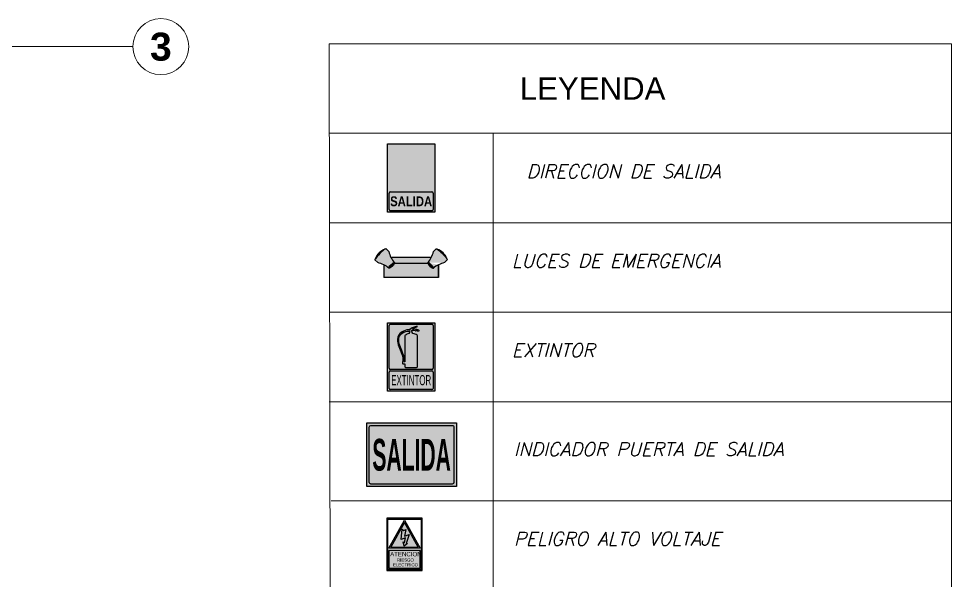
# Model space of a CAD drawing. Header units: millimetres. Extents: x 2107.8 to 2195.9, y 1780.6 to 1794.5.
# Drawn here: x 2188.91 to 2195.92, y 1789.01 to 1793.23 of the extents above; entities that cross this region are included whole.
import ezdxf
from ezdxf.enums import TextEntityAlignment as Align

# ---------------------------------------------------------------- set-up
doc = ezdxf.new("R2010")
doc.units = ezdxf.units.MM
doc.linetypes.add('CENTRO', pattern=[2, 1.25, -0.25, 0.25, -0.25])
doc.layers.get('0').update_dxf_attribs({"true_color": 0xf7f7f7})
doc.layers.add('0-Simb Color 0-122-0', color=7, linetype='Continuous', true_color=0x007a00)
doc.layers.add('0-Simb Color 255-255-214', color=7, linetype='Continuous', true_color=0xffffd6)
for name, color, linetype in [('0-Simb Color 10', 10, 'Continuous'), ('0-Simb Señalización EV14', 7, 'Continuous'), ('0-Simb Señalización EV17', 7, 'Continuous'), ('0-Simb Señalización EX01', 7, 'Continuous'), ('0-SIMBOLOS', 7, 'Continuous'), ('AUTO', 8, 'Continuous'), ('bomb-HP', 2, 'Continuous'), ('EVACUACION', 7, 'Continuous'), ('MARCO_FONDO_NEGRO', 7, 'Continuous'), ('NOTAS', 7, 'Continuous'), ('SENÑAL_FONDO_AMIARILLO', 40, 'Continuous'), ('SEÑAL_FONDO_AUXI_NEGRO', 250, 'Continuous')]:
    doc.layers.add(name, color=color, linetype=linetype)
for name, color, linetype, lineweight in [('AR_EJES', 8, 'CENTRO', 5), ('LAYER 8', 250, 'Continuous', 60), ('LAYER2', 2, 'Continuous', 20)]:
    doc.layers.add(name, color=color, linetype=linetype, lineweight=lineweight)
doc.styles.add('COMIN Simb Señalizacion', font='arial.ttf')
doc.styles.add('COMIN Simb Señalizacion 2', font='ARIALNB.TTF')
doc.styles.add('franklin gothic medium', font='framd.ttf')
doc.styles.add('Nombre Titulos 1-50', font='', dxfattribs={"height": 0.175})
doc.styles.add('ROMANS', font='ROMANS.shx', dxfattribs={"width": 1.35})
doc.styles.get('Nombre Titulos 1-50').set_extended_font_data('Arial', bold=True)

# ---------------------------------------------------------------- blocks, each defined once
blk = doc.blocks.new('COMIN Simb Señalización EX01')
at = {"layer": '0-Simb Color 10'}
h = blk.add_hatch(color=256, dxfattribs=at)
h.paths.add_polyline_path([(9.65030243516776, 13.68562749057321, 0.4142135623730951), (9.088966440936927, 14.24696348480404), (-9.0889664409367, 14.24696348480393, 0.4142135623730951), (-9.650302435167534, 13.6856274905731), (-9.65030243516776, -4.864732852691417, 0.4142135623730951), (-9.088966440936927, -5.426068846922249), (9.088966440936927, -5.426068846922134, 0.4142135623730951), (9.65030243516776, -4.864732852691303)])
h.paths.add_polyline_path([(2.757931107534204, -4.069131529354876, -0.4142135623730951), (2.196595113303374, -4.630467523585707), (-2.22878402234437, -4.630467523585592, -0.4142135623730951), (-2.790120016575201, -4.069131529354763), (-2.790120016575201, -2.980223247929643), (-3.685668698207792, -2.980223247929643), (-3.815071776300555, -2.872763518175588), (-3.815071776300555, -2.161473009312658), (-3.567824389215274, -2.04326676895539), (-3.567824389215275, -1.688648719918091), (-3.675323096995271, -1.591934156697562), (-3.675323096995271, -0.7644911462307397), (-3.600073462762566, -0.7000154427851158), (-3.600073462762565, -0.4743488006388358), (-3.782821804775494, 0.5142838044591858), (-4.04081888304336, 1.223520574568716), (-4.804985343707128, 3.173165149044745), (-5.310230707038004, 4.537908824386663), (-5.590293791606657, 5.274318654951005), (-5.783791824801942, 6.133999853158243), (-5.912790812924866, 6.875474811007958), (-5.923540504107222, 7.692171310871342), (-5.816041796327226, 8.62707472312719), (-5.695851071574907, 9.07229248953558), (-5.373354050256684, 9.663323019287656), (-4.964858601501188, 10.24360771047145), (-4.534862872402977, 10.57673408237179), (-3.943618183656788, 10.94209864201253), (-3.363124084070952, 11.25373266474115), (-2.610631333654483, 11.53312917176459), (-1.804390127325862, 11.76954165247934), (-1.100815610712538, 11.81308077964195), (-0.6278202189068908, 11.81308077964195), (-0.6278202189068907, 12.04949326035693), (0.5224182890826797, 12.75873003046626), (1.737155842144602, 13.19931680415584), (2.618647580683728, 13.42498277426716), (2.704646906099015, 13.19931680415584), (2.371400193598447, 13.11334875153852), (0.8556650015832477, 12.39336547082576), (0.7696656761679609, 12.12471547440555), (1.145912051376176, 12.12471547440555), (1.855405139084942, 12.02800158321997), (2.511148872903496, 11.90979534286271), (3.295890696867444, 11.66263702357946), (3.50013842124508, 11.49070091834506), (3.564638364295433, 11.37249467798756), (2.941144602001941, 11.27578078680198), (2.801395922696672, 11.39398635512428), (2.618647580683727, 11.52293843405027), (2.371400193598443, 11.50144675691331), (2.059652863462816, 11.36174883941908), (1.85540513908495, 11.46920856917313), (1.812405476377308, 11.59816064809911), (1.113662079851116, 11.66263702357946), (0.4235922500386152, 11.65101552349415), (0.2934178090918067, 11.61323640773662), (0.2934178090918067, 11.40335317801168), (0.1800400412355429, 11.3571790018791), (0.1800400412355429, 11.22705153385664), (0.4387384400959036, 11.09975266086439), (0.5240157914311109, 10.64916667941633), (0.8070315439526893, 10.28820710470347, -0.1204073451039725), (2.572645685217708, 9.454492482403161, -0.2262401166321372), (2.757931107534432, 9.065963545779825)], flags=16)
h.paths.add_polyline_path([(-0.6752837288174759, 10.67093053070084), (-0.9942321058408652, 10.25341138480826, 0.1106209112292246), (-2.60483459425838, 9.454492482403051, 0.2262401166321635), (-2.790120016575201, 9.065963545779708), (-2.790120016575201, -2.185018425202997), (-2.965425919316431, -2.185018425202998), (-3.083674318279008, -1.980844132228184), (-3.083674318279008, -1.65846427093129), (-3.008425582024073, -1.593987895450709), (-3.008425582024074, -0.7665448849838867), (-3.083674318279008, -0.702069181538491), (-3.105174598621715, -0.1002921411829897), (-3.244923277927, 0.6519286552349965), (-3.578169990427567, 1.576085556887606), (-4.052332753258022, 2.75377704526157), (-4.697325897916696, 4.322694341543181), (-5.191821570065028, 5.730422043193803), (-5.406911477329687, 6.734386453238585), (-5.439161448854748, 7.744511407508295), (-5.36391181462204, 8.410764151309193), (-5.116664427536535, 9.09850857224682), (-4.686668698438325, 9.81849185295982), (-3.964751191115509, 10.39153469571238), (-3.180008469174039, 10.79988328166155), (-2.287767937430327, 11.15450133069884), (-1.739522911391765, 11.30494575879652), (-0.4602863132572567, 11.30494575879652), (-0.4602863132572567, 11.1974853570075), (-0.5785347122198358, 11.1974853570075), (-0.675283728817476, 11.09002562725345)], flags=0)
h.paths.add_polyline_path([(9.088966440936927, -14.24696348480393, 0.4142135623730951), (9.65030243516776, -13.6856274905731), (9.650302435167987, -6.636261960729938, 0.4142135623730951), (9.088966440937156, -6.074925966499107), (-9.088966440936927, -6.074925966499222, 0.4142135623730951), (-9.65030243516776, -6.636261960730053), (-9.65030243516776, -13.6856274905731, 0.4142135623730951), (-9.088966440936927, -14.24696348480393)])
at = {"layer": '0-Simb Color 255-255-214'}
blk.add_hatch(color=256, dxfattribs=at).paths.add_polyline_path([(-10.31153373395409, 14.90819478359026), (10.31153373395409, 14.90819478359026), (10.31153373395409, -14.90819478359026), (-10.31153373395409, -14.90819478359026)])
for p, q in [((-9.65030243516776, -4.864732852691417), (-9.650302435167534, 13.6856274905731)), ((-9.0889664409367, 14.24696348480393), (9.088966440936927, 14.24696348480404)), ((9.65030243516776, 13.68562749057321), (9.65030243516776, -4.864732852691303)), ((-9.65030243516776, -13.6856274905731), (-9.65030243516776, -6.636261960730053)), ((9.088966440936927, -5.426068846922134), (-9.088966440936927, -5.426068846922249)), ((-9.088966440936927, -6.074925966499222), (9.088966440937156, -6.074925966499107)), ((9.650302435167987, -6.636261960729938), (9.65030243516776, -13.6856274905731)), ((9.088966440936927, -14.24696348480393), (-9.088966440936927, -14.24696348480393))]:
    blk.add_line(p, q, dxfattribs=at)
for points in [[(0.8070315439526893, 10.28820710470347), (0.5240157914311112, 10.64916667941634), (0.4387384400959036, 11.09975266086439), (0.1800400412355429, 11.22705153385664), (0.1800400412355429, 11.3571790018791), (0.2934178090918067, 11.40335317801168), (0.2934178090918067, 11.61323640773662), (0.4235922500386096, 11.65101552349415), (1.11366207985111, 11.66263702357946), (1.812405476377307, 11.59816064809911), (1.85540513908495, 11.46920856917313), (2.059652863462815, 11.36174883941908), (2.371400193598447, 11.50144675691331), (2.618647580683727, 11.52293843405027), (2.801395922696656, 11.3939863551243), (2.941144602001941, 11.27578078680198), (3.564638364295433, 11.37249467798756), (3.500138421245083, 11.49070091834505), (3.295890696867445, 11.66263702357946), (2.511148872903504, 11.90979534286271), (1.85540513908495, 12.02800158321997), (1.145912051376171, 12.12471547440555), (0.7696656761679606, 12.12471547440555), (0.8556650015832474, 12.39336547082575), (2.371400193598447, 13.11334875153852), (2.704646906099014, 13.19931680415584), (2.618647580683727, 13.42498277426716), (1.737155842144602, 13.19931680415584), (0.5224182890826797, 12.75873003046626), (-0.6278202189068907, 12.04949326035694), (-0.6278202189068907, 11.81308077964195), (-1.100815610712515, 11.81308077964195), (-1.804390127325859, 11.76954165247934), (-2.610631333654509, 11.53312917176458), (-3.363124084070932, 11.25373266474116), (-3.943618183656781, 10.94209864201252), (-4.534862872402981, 10.57673408237178), (-4.964858601501192, 10.24360771047145), (-5.373354050256693, 9.663323019287645), (-5.695851071574907, 9.072292489535585), (-5.816041796327226, 8.62707472312718), (-5.923540504107223, 7.692171310871344), (-5.912790812924866, 6.875474811007961), (-5.783791824801938, 6.133999853158229), (-5.590293791606653, 5.274318654951002), (-5.310230707038044, 4.537908824386704), (-4.80498534370713, 3.173165149044733), (-4.040818883043357, 1.223520574568738), (-3.782821804775494, 0.5142838044591826), (-3.600073462762566, -0.4743488006388361), (-3.600073462762566, -0.7000154427851158), (-3.675323096995271, -0.7644911462307391), (-3.675323096995271, -1.591934156697561), (-3.567824389215275, -1.688648719918091), (-3.567824389215275, -2.04326676895539), (-3.815071776300555, -2.161473009312658), (-3.815071776300555, -2.872763518175588), (-3.685668698207791, -2.980223247929643), (-2.790120016575201, -2.980223247929643)], [(-2.790120016575201, -2.185018425202997), (-2.96542591931643, -2.185018425202997), (-3.083674318279008, -1.980844132228185), (-3.083674318279008, -1.65846427093129), (-3.008425582024074, -1.593987895450709), (-3.008425582024074, -0.7665448849838868), (-3.083674318279008, -0.7020691815384908), (-3.105174598621715, -0.1002921411829902), (-3.244923277927, 0.6519286552349968), (-3.578169990427568, 1.576085556887619), (-4.052332753258042, 2.753777045261585), (-4.697325897916699, 4.322694341543183), (-5.191821570065031, 5.730422043193811), (-5.406911477329687, 6.734386453238585), (-5.439161448854747, 7.744511407508298), (-5.363911814622043, 8.410764151309193), (-5.116664427536534, 9.098508572246828), (-4.686668698438325, 9.818491852959825), (-3.96475119111551, 10.39153469571238), (-3.180008469174026, 10.79988328166155), (-2.287767937430317, 11.15450133069885), (-1.739522911391759, 11.30494575879652), (-0.4602863132572566, 11.30494575879652), (-0.4602863132572566, 11.19748535700751), (-0.5785347122198345, 11.19748535700751), (-0.675283728817476, 11.09002562725345), (-0.675283728817476, 10.67093053070084), (-0.9942321058408652, 10.25341138480826)], [(-2.790120016575201, 9.065963545779708), (-2.790120016575201, -2.185018425202997)]]:
    blk.add_lwpolyline(points, dxfattribs=at)
blk.add_lwpolyline([(-2.790120016575201, -2.980223247929643), (-2.790120016575201, -4.069131529354763, 0.4142135623730951), (-2.22878402234437, -4.630467523585592), (2.196595113303374, -4.630467523585707, 0.4142135623730951), (2.757931107534204, -4.069131529354876), (2.757931107534432, 9.065963545779825)], format="xyb", dxfattribs=at)
for centre, radius, start, end in [((-9.0889664409367, 13.6856274905731), 0.5613359942308307, 90, 180), ((9.088966440936927, 13.68562749057321), 0.5613359942308307, 0, 90), ((-2.290120016575201, 9.065963545779708), 0.5, 129.0080192007688, 180), ((-0.016094454520271, 6.258579343931613), 4.112837986080368, 103.758233649407, 129.008019200778), ((-0.016094454520271, 6.258579343931613), 4.112837986080368, 50.99198079922202, 78.45510137958536), ((2.257931107534432, 9.065963545779825), 0.5, 0, 50.99198079921285), ((-9.088966440936927, -4.864732852691417), 0.5613359942308307, 180, 270), ((-9.088966440936927, -6.636261960730053), 0.5613359942308307, 90, 180), ((9.088966440936927, -4.864732852691303), 0.5613359942308307, 270, 0), ((9.088966440937156, -6.636261960729938), 0.5613359942308307, 0, 90), ((-9.088966440936927, -13.6856274905731), 0.5613359942308307, 180, 270), ((9.088966440936927, -13.6856274905731), 0.5613359942308307, 270, 0)]:
    blk.add_arc(centre, radius, start, end, dxfattribs=at)
at = {"layer": '0-Simb Señalización EX01'}
blk.add_lwpolyline([(-10.31153373395409, 14.90819478359026), (10.31153373395409, 14.90819478359026), (10.31153373395409, -14.90819478359026), (-10.31153373395409, -14.90819478359026)], close=True, dxfattribs=at)
at = {"layer": '0-Simb Color 255-255-214', "style": 'COMIN Simb Señalizacion', "width": 0.56}
blk.add_text('EXTINTOR', height=4.410585422119311, dxfattribs=at).set_placement((-8.690378652560637, -12.31811839148463))
blk = doc.blocks.new('salida123')
at = {"layer": '0-Simb Color 0-122-0'}
h = blk.add_hatch(color=256, dxfattribs=at)
h.paths.add_polyline_path([(0.6137010579477646, 0.8790804028185164, 0.4142135623730951), (0.5964435025525745, 0.896337958216435), (0.03758626384660602, 0.896337958216435, 0.4142135623730951), (0.0203287084477779, 0.8790804028185164), (0.0203287084477779, 0.3087733593383462, 0.4142135623730951), (0.03758626384660602, 0.2915158039404275), (0.5964435025525745, 0.2915158039404275, 0.4142135623730951), (0.6137010579477646, 0.3087733593383462)])
h.paths.add_polyline_path([(0.1693130636704154, 0.3867016659923763), (0.3106457900030364, 0.5291057231333696), (0.083763517333864, 0.5291057231333696), (0.083763517333864, 0.5939268810779765), (0.083763517333864, 0.6587480390225835), (0.3106457900030364, 0.6587480390225835), (0.1693130636704154, 0.8011520961644862), (0.3549712877320417, 0.8011520961644862), (0.5429050217680924, 0.6117937861999678, -0.4120034913197282), (0.5429050217680924, 0.5760599759568947), (0.3549712877320417, 0.3867016659923763)], flags=16)
blk.add_hatch(color=256, dxfattribs=at).paths.add_polyline_path([(0.03758626384660602, 0.2715675237637976, 0.4142135623730951), (0.02032870844902335, 0.2543099683662149), (0.02032870844902335, 0.03758626384852418, 0.4142135623747787), (0.03758626384660602, 0.02032870845084231), (0.5964435025525641, 0.02032870845084234, 0.4142135623732713), (0.6137010579501572, 0.03758626384842501), (0.6137010579501572, 0.2543099683664054, 0.4142135623698618), (0.5964435025525745, 0.2715675237637976)])
at = {"layer": '0-Simb Color 255-255-214'}
blk.add_hatch(color=256, dxfattribs=at).paths.add_polyline_path([(0, 0.9166666666669698), (0.6340297663991805, 0.9166666666669698), (0.6340297663991805, 0), (0, 0)])
at = {"layer": '0-Simb Color 0-122-0'}
for p, q in [((0.0203287084477779, 0.03758626384842501), (0.0203287084477779, 0.2543099683662149)), ((0.03758626384660602, 0.2715675237641335), (0.5964435025525745, 0.2715675237641335)), ((0.6137010579477646, 0.2543099683662149), (0.6137010579477646, 0.03758626384842501)), ((0.5964435025525745, 0.02032870845050638), (0.03758626384660602, 0.02032870845050638))]:
    blk.add_line(p, q, dxfattribs=at)
for centre, start, end in [((0.03758626384660602, 0.2543099683662149), 90, 180), ((0.5964435025525745, 0.2543099683662149), 0, 90), ((0.03758626384660602, 0.03758626384842501), 180, 270), ((0.5964435025525745, 0.03758626384842501), 270, 0)]:
    blk.add_arc(centre, 0.01725755539758267, start, end, dxfattribs=at)
at = {"layer": '0-Simb Señalización EV14'}
blk.add_lwpolyline([(0, 0.9166666666669698), (0.6340297663991805, 0.9166666666669698), (0.6340297663991805, 0), (0, 0)], close=True, dxfattribs=at)
at = {"layer": '0-Simb Color 255-255-214', "style": 'COMIN Simb Señalizacion 2'}
blk.add_text('SALIDA', height=0.1321979865397517, dxfattribs=at).set_placement((0.3170148831995903, 0.1459481161073199), align=Align.MIDDLE_CENTER)
blk = doc.blocks.new('LAMP DE EMER')
h = blk.add_hatch(color=10)
h.dxf.hatch_style = 1
edge = h.paths.add_edge_path()
edge.add_ellipse((-0.1873766706322613, 0.02040043230795163), major_axis=(0.02993479823833351, 0.02993479823832987), ratio=0.2487269270178087, start_angle=0.0480442689401046, end_angle=359.9999999999999)
edge.add_arc((-0.389310139666236, -0.203857626543936), 0.2595087217530707, 408.5400683994637, 438.3822592597268)
edge.add_line((-0.3370499562562372, 0.05033452497900726), (-0.3669854600617555, 0.0802700287844118))
edge.add_ellipse((-0.3071158635849542, 0.1401396252609857), major_axis=(0.0598695964765466, 0.05986959647654292), ratio=0.1243634635091606, start_angle=151.5475702838904, end_angle=180, ccw=False)
edge.add_ellipse((-0.3071158635849542, 0.1401396252609857), major_axis=(0.0598695964765466, 0.05986959647654292), ratio=0.1243634635091606, start_angle=28.45242971602198, end_angle=151.5475702838904, ccw=False)
edge.add_ellipse((-0.3071158635849542, 0.1401396252609857), major_axis=(0.0598695964765466, 0.05986959647654292), ratio=0.1243634635091606, start_angle=0, end_angle=28.45242971602198, ccw=False)
edge.add_line((-0.2472462671086078, 0.2000092217375595), (-0.2173119693790113, 0.1700749240080768))
edge.add_arc((0.03688059348803563, 0.2223331066101082), 0.2595087217530722, 551.6172897517598, 581.5106020056586)
h = blk.add_hatch(color=10)
h.dxf.hatch_style = 1
edge = h.paths.add_edge_path()
edge.add_ellipse((0.2305264256345936, 0.02040043230795163), major_axis=(-0.02993479823833351, 0.02993479823832987), ratio=0.2487269270178087, start_angle=1.1368683772161603e-13, end_angle=359.9519557310599, ccw=False)
edge.add_arc((0.4324598946685683, -0.203857626543936), 0.2595087217530707, 461.61774074027323, 491.45993160053627, ccw=False)
edge.add_line((0.3801997112590243, 0.05033452497900726), (0.4101352150645425, 0.0802700287844118))
edge.add_ellipse((0.350265618588196, 0.1401396252609857), major_axis=(-0.0598695964765466, 0.05986959647654292), ratio=0.1243634635091606, start_angle=180, end_angle=208.4524297161096)
edge.add_ellipse((0.350265618588196, 0.1401396252609857), major_axis=(-0.0598695964765466, 0.05986959647654292), ratio=0.1243634635091606, start_angle=208.4524297161096, end_angle=331.547570283978)
edge.add_ellipse((0.350265618588196, 0.1401396252609857), major_axis=(-0.0598695964765466, 0.05986959647654292), ratio=0.1243634635091606, start_angle=331.547570283978, end_angle=360)
edge.add_line((0.2903960221113948, 0.2000092217375595), (0.2604617243822531, 0.1700749240080768))
edge.add_arc((0.006269161514751431, 0.2223331066101082), 0.2595087217530722, 318.48939799434135, 348.3827102482402, ccw=False)
h = blk.add_hatch(color=10)
h.dxf.hatch_style = 1
edge = h.paths.add_edge_path()
edge.add_ellipse((-0.3071158635849542, 0.1401396252609857), major_axis=(0.0598695964765466, 0.05986959647654292), ratio=0.1243634635091606, start_angle=28.452429716022, end_angle=151.5475702838904)
edge.add_arc((-0.1942110988849208, 0.0272348605606112), 0.1807310403573553, 470.67629822527977, 519.3237017747058, ccw=False)
h = blk.add_hatch(color=10)
h.dxf.hatch_style = 1
edge = h.paths.add_edge_path(flags=17)
edge.add_ellipse((-0.1873766706322613, 0.02040043230795163), major_axis=(0.02993479823833351, 0.02993479823832987), ratio=0.2487269270178087, start_angle=0.04804426894008884, end_angle=325.50273168961155, ccw=False)
edge.add_ellipse((-0.1873766706322613, 0.02040043230795163), major_axis=(0.02993479823833351, 0.02993479823832987), ratio=0.2487269270178087, start_angle=325.50273168961155, end_angle=360.04804426894015, ccw=False)
edge = h.paths.add_edge_path()
edge.add_ellipse((0.2305264256345936, 0.02040043230795163), major_axis=(-0.02993479823833351, 0.02993479823832987), ratio=0.2487269270178087, start_angle=-0.04804426894286739, end_angle=34.49726831038848)
edge.add_line((0.2016386298372481, 0.04085435556339689), (-0.1584888748340063, 0.04085435556339689))
edge.add_ellipse((-0.1873766706322613, 0.02040043230795163), major_axis=(0.02993479823833351, 0.02993479823832987), ratio=0.2487269270178087, start_angle=325.5027316896115, end_angle=360.0480442689401)
edge.add_ellipse((-0.1873766706322613, 0.02040043230795163), major_axis=(0.02993479823833351, 0.02993479823832987), ratio=0.2487269270178087, start_angle=0.04804426894008884, end_angle=325.50273168961155, ccw=False)
edge.add_arc((0.03688059348803563, 0.2223331066101082), 0.2595087217530722, 567.0384201547674, 581.3455558696019, ccw=False)
edge.add_line((-0.1942643172234284, 0.1043635897086688), (0.2374140722266702, 0.1043635897086688))
edge.add_arc((0.006269161514751431, 0.2223331066101082), 0.2595087217530722, 678.3151924912337, 692.9615798452326, ccw=False)
h = blk.add_hatch(color=10)
h.dxf.hatch_style = 1
edge = h.paths.add_edge_path()
edge.add_ellipse((0.350265618588196, 0.1401396252609857), major_axis=(-0.0598695964765466, 0.05986959647654292), ratio=0.1243634635091606, start_angle=208.4524297161096, end_angle=331.547570283978, ccw=False)
edge.add_arc((0.2373608538872531, 0.0272348605606112), 0.1807310403573553, 380.6762982252942, 429.3237017747202)
h = blk.add_hatch(color=10)
h.dxf.hatch_style = 1
edge = h.paths.add_edge_path()
edge.add_ellipse((0.2305264256345936, 0.02040043230795163), major_axis=(-0.02993479823833351, 0.02993479823832987), ratio=0.2487269270178087, start_angle=34.49726831038843, end_angle=360)
edge.add_arc((0.4324598946685683, -0.203857626543936), 0.2595087217530706, 476.9348961311942, 491.4022461360088, ccw=False)
edge.add_line((0.3149082108346875, 0.02750005820780643), (0.3149082108346875, -0.1073338574423133))
edge.add_line((0.3149082108346875, -0.1073338574421996), (-0.2717584558323551, -0.1073338574421996))
edge.add_line((-0.2717584558323551, -0.1073338574421996), (-0.2717584558323551, 0.02750005820792012))
edge.add_arc((-0.389310139666236, -0.203857626543936), 0.2595087217530708, 408.24312327506556, 423.06510386880115, ccw=False)
edge.add_ellipse((-0.1873766706322613, 0.02040043230795163), major_axis=(0.02993479823833351, 0.02993479823832987), ratio=0.2487269270178087, start_angle=0, end_angle=325.5027316896116)
edge.add_line((-0.1584888748340063, 0.04085435556339689), (0.2016386298372481, 0.04085435556339689))
h = blk.add_hatch(color=10)
h.dxf.hatch_style = 1
edge = h.paths.add_edge_path()
edge.add_ellipse((-0.1873766706322613, 0.02040043230795163), major_axis=(0.02993479823833351, 0.02993479823832987), ratio=0.2487269270178087, start_angle=0.04804426894008884, end_angle=325.50273168961155, ccw=False)
edge.add_ellipse((-0.1873766706322613, 0.02040043230795163), major_axis=(0.02993479823833351, 0.02993479823832987), ratio=0.2487269270178087, start_angle=325.50273168961155, end_angle=360.04804426894015, ccw=False)
h = blk.add_hatch(color=10)
h.dxf.hatch_style = 1
edge = h.paths.add_edge_path()
edge.add_ellipse((0.2305264256345936, 0.02040043230795163), major_axis=(-0.02993479823833351, 0.02993479823832987), ratio=0.2487269270178087, start_angle=34.49726831038848, end_angle=359.9519557310599)
edge.add_ellipse((0.2305264256345936, 0.02040043230795163), major_axis=(-0.02993479823833351, 0.02993479823832987), ratio=0.2487269270178087, start_angle=-0.04804426894011939, end_angle=34.49726831038848)
at = {"color": 0, "linetype": 'ByBlock', "lineweight": -2}
for p, q in [((-0.2472462671086078, 0.2000092217375595), (-0.2173114688704345, 0.1700744234990452)), ((0.2374140722266702, 0.1043635897086688), (-0.1942643172234284, 0.1043635897086688)), ((0.2903960221113948, 0.2000092217375595), (0.2604612238727668, 0.1700744234990452)), ((0.2903960221113948, 0.2000092217375595), (0.2604612238727668, 0.1700744234990452)), ((-0.3669854600617555, 0.0802700287844118), (-0.3370506618231275, 0.0503352305458975)), ((-0.2717584558323551, 0.02750005820780643), (-0.2717584558323551, -0.1073338574423133)), ((0.2016386298372481, 0.04085435556339689), (-0.1584888748340063, 0.04085435556339689)), ((0.3149082108346875, -0.1073338574423133), (0.3149082108346875, 0.02750005820780643)), ((0.3149082108346875, 0.02750005820780643), (0.3149082108346875, -0.1073338574423133)), ((0.4101352150645425, 0.0802700287844118), (0.3802004168263693, 0.0503352305458975)), ((0.4101352150645425, 0.0802700287844118), (0.3802004168263693, 0.0503352305458975)), ((0.3149082108346875, -0.1073338574423133), (-0.2717584558323551, -0.1073338574423133))]:
    blk.add_line(p, q, dxfattribs=at)
for centre, radius, start, end in [((-0.1942110988849208, 0.02723486056049751), 0.1807310403573553, 110.6762982253091, 159.3237017745567), ((0.03688059348803563, 0.2223331066101082), 0.2595087217530722, 191.6175138763238, 221.5125861202544), ((0.006269161514751431, 0.2223331066101082), 0.2595087217530722, 318.4874138797456, 348.3824861236762), ((0.006269161514751431, 0.2223331066101082), 0.2595087217530722, 318.4874138797456, 348.3824861236762), ((0.2373608538872531, 0.02723486056049751), 0.1807310403573553, 20.67629822544332, 69.32370177469087), ((0.2373608538872531, 0.02723486056049751), 0.1807310403573553, 20.67629822544332, 69.32370177469087), ((-0.389310139666236, -0.2038576265440497), 0.2595087217530707, 48.48741387974564, 78.38248612374258), ((0.4324598946685683, -0.2038576265440497), 0.2595087217530707, 101.6175138762574, 131.512586120236), ((0.4324598946685683, -0.2038576265440497), 0.2595087217530707, 101.6175138762574, 131.512586120236)]:
    blk.add_arc(centre, radius, start, end, dxfattribs=at)
for centre, major_axis, ratio, start_param, end_param in [((-0.3071158635849542, 0.1401396252609857), (-0.05986959647655098, -0.05986959647655096), 0.1243634635091402, 3.141592653589792, 6.283185307179585), ((-0.1873766706322613, 0.02040043230783795), (-0.02993479823833499, -0.02993479823833499), 0.248726927017786, 3.141592653589793, 9.42477796076938)]:
    blk.add_ellipse(centre, major_axis=major_axis, ratio=ratio, start_param=start_param, end_param=end_param, dxfattribs=at)
at = {"color": 0, "linetype": 'ByBlock', "lineweight": -2, "extrusion": (0, 0, -1)}
for centre, major_axis, ratio, start_param, end_param in [((0.350265618588196, 0.1401396252609857), (0.05986959647655098, -0.05986959647655096), 0.1243634635091402, 3.141592653589792, 6.283185307179585), ((0.350265618588196, 0.1401396252609857), (0.05986959647655098, -0.05986959647655096), 0.1243634635091402, 3.141592653589792, 6.283185307179585), ((0.2305264256345936, 0.02040043230783795), (0.02993479823833499, -0.02993479823833499), 0.248726927017786, 3.141592653589793, 9.42477796076938), ((0.2305264256345936, 0.02040043230783795), (0.02993479823833499, -0.02993479823833499), 0.248726927017786, 3.141592653589793, 9.42477796076938)]:
    blk.add_ellipse(centre, major_axis=major_axis, ratio=ratio, start_param=start_param, end_param=end_param, dxfattribs=at)
blk = doc.blocks.new('A$C6C4666A7')
at = {"layer": 'SENÑAL_FONDO_AMIARILLO'}
h = blk.add_hatch(color=256, dxfattribs=at)
h.paths.add_polyline_path([(-0.07920348771722274, 0.2088037038631683), (-0.3162119726889614, -0.219300704064608), (-0.07920348771722274, -0.219300704064608), (0.1578049972495137, -0.219300704064608)])
h.paths.add_polyline_path([(-0.02424502921758176, -0.1554740849852578), (-0.08283717051835993, -0.2039335433026963), (-0.099964654616997, -0.1306763496064605), (-0.07879633592574464, -0.1433592235418928), (-0.06263298311705512, -0.05754560325613056), (-0.1394088981346613, -0.08884233671176389), (-0.1192047107329017, 0.09288062241307671), (-0.08990863647113656, 0.06764132188823169), (-0.05859214852443984, 0.08783276309702615), (-0.07980654638231499, -0.02927759048657208), (0, 0), (-0.05051047212009507, -0.1554740849852578)], flags=16)
blk.add_hatch(color=256, dxfattribs=at).paths.add_polyline_path([(0.1901578115071061, -0.2767688035959281), (-0.3485647869470085, -0.2767688035959281), (-0.3485647869470085, -0.5880808238690634), (0.1901578115071061, -0.5880808238690634)])
at = {"layer": 'SEÑAL_FONDO_AUXI_NEGRO'}
h = blk.add_hatch(color=256, dxfattribs=at)
h.paths.add_polyline_path([(-0.07920348771722274, 0.2466162171950828), (-0.3485647869470085, -0.2380698914201957), (-0.07920348771722274, -0.2380698914201957), (0.1901578115071061, -0.2380698914201957)])
h.paths.add_polyline_path([(0.1578049972495137, -0.219300704064608), (-0.07920348771722274, -0.219300704064608), (-0.3162119726889614, -0.219300704064608), (-0.07920348771722274, 0.2088037038631683)], flags=16)
h.paths.add_polyline_path([(-0.05051047212009507, -0.1554740849852578), (-0.02424502921758176, -0.1554740849852578), (-0.08283717051835993, -0.2039335433026963), (-0.099964654616997, -0.1306763496064605), (-0.07879633592574464, -0.1433592235418928), (-0.06263298311705512, -0.05754560325613056), (-0.1394088981346613, -0.08884233671176389), (-0.1192047107329017, 0.09288062241307671), (-0.08990863647113656, 0.06764132188823169), (-0.05859214852443984, 0.08783276309702615), (-0.07980654638231499, -0.02927759048657208), (0, 0)], flags=0)
at = {"layer": 'MARCO_FONDO_NEGRO'}
for points in [[(-0.3861031615447246, -0.6256191985803525), (0.2276961861048221, -0.6256191985803525), (0.2276961861048221, 0.2841545919063719), (-0.3861031615447246, 0.2841545919063719)], [(-0.3673339742431381, -0.6068500112246511), (-0.3673339742431381, 0.2653854045506705), (0.2089269988086926, 0.2653854045506705), (0.2089269988086926, -0.6068500112246511)]]:
    blk.add_lwpolyline(points, close=True, dxfattribs=at)
at = {"layer": 'SENÑAL_FONDO_AMIARILLO'}
for points in [[(-0.07920348771722274, -0.219300704064608), (0.1578049972495137, -0.219300704064608), (-0.07920348771722274, 0.2088037038631683), (-0.3162119726889614, -0.219300704064608)], [(-0.3485647869470085, -0.2767688035959281), (-0.3485647869470085, -0.5880808238690634), (0.1901578115071061, -0.5880808238690634), (0.1901578115071061, -0.2767688035959281)]]:
    blk.add_lwpolyline(points, close=True, dxfattribs=at)
blk.add_lwpolyline([(-0.07879633592574464, -0.1433592235418928), (-0.06263298311705512, -0.05754560325613056), (-0.1394088981346613, -0.08884233671176389), (-0.1192047107329017, 0.09288062241307671), (-0.08990863647113656, 0.06764132188823169), (-0.05859214852443984, 0.08783276309702615), (-0.07980654638231499, -0.02927759048657208), (0, 0), (-0.05051047212009507, -0.1554740849852578), (-0.02424502921758176, -0.1554740849852578), (-0.08283717051835993, -0.2039335433026963), (-0.099964654616997, -0.1306763496064605), (-0.07879633592574464, -0.1433592235418928)], dxfattribs=at)
at = {"layer": 'SEÑAL_FONDO_AUXI_NEGRO'}
for points in [[(-0.07920348771722274, -0.2380698914201957), (-0.3485647869470085, -0.2380698914201957), (-0.07920348771722274, 0.2466162171950828), (0.1901578115071061, -0.2380698914201957)], [(-0.07920348771722274, -0.219300704064608), (0.1578049972495137, -0.219300704064608), (-0.07920348771722274, 0.2088037038631683), (-0.3162119726889614, -0.219300704064608)]]:
    blk.add_lwpolyline(points, close=True, dxfattribs=at)
blk.add_lwpolyline([(-0.07879633592574464, -0.1433592235418928), (-0.06263298311705512, -0.05754560325613056), (-0.1394088981346613, -0.08884233671176389), (-0.1192047107329017, 0.09288062241307671), (-0.08990863647113656, 0.06764132188823169), (-0.05859214852443984, 0.08783276309702615), (-0.07980654638231499, -0.02927759048657208), (0, 0), (-0.05051047212009507, -0.1554740849852578), (-0.02424502921758176, -0.1554740849852578), (-0.08283717051835993, -0.2039335433026963), (-0.099964654616997, -0.1306763496064605), (-0.07879633592574464, -0.1433592235418928)], dxfattribs=at)
at = {"layer": 'SEÑAL_FONDO_AUXI_NEGRO', "style": 'franklin gothic medium'}
for s, height, p in [('ATENCION', 0.07660428377942519, (-0.3281848419856033, -0.3799350683160583)), ('RIESGO', 0.05458055219284047, (-0.2103514654918399, -0.4715644798727681)), ('ELECTRICO', 0.05458055219284047, (-0.2772018675145773, -0.5543467629744327))]:
    blk.add_text(s, height=height, dxfattribs=at).set_placement(p)
blk = doc.blocks.new('fvv')
at = {"layer": '0-Simb Color 0-122-0'}
h = blk.add_hatch(color=256, dxfattribs=at)
edge = h.paths.add_edge_path()
edge.add_line((2374.971555286532, 1452.508173191415), (2375.438323141345, 1452.508173191415))
edge.add_arc((2375.438323141345, 1452.498418239518), 0.009754951897093633, 1.3354792827158235e-09, 90, ccw=False)
edge.add_line((2375.448078093243, 1452.498418239518), (2375.448078093243, 1452.181667432012))
edge.add_arc((2375.438323141345, 1452.181667432012), 0.009754951897321007, 270, 359.9999999986645, ccw=False)
edge.add_line((2375.438323141345, 1452.171912480115), (2374.971555286532, 1452.171912480115))
edge.add_arc((2374.971555286532, 1452.181667432012), 0.00975495189686626, 180, 270, ccw=False)
edge.add_line((2374.961800334635, 1452.181667432012), (2374.961800334635, 1452.498418239518))
edge.add_arc((2374.971555286532, 1452.498418239518), 0.00975495189686626, 90, 180, ccw=False)
at = {"layer": '0-Simb Color 255-255-214'}
h = blk.add_hatch(color=256, dxfattribs=at)
h.paths.add_polyline_path([(2375.462548310316, 1452.522643408489), (2374.947330117561, 1452.522643408489), (2374.947330117561, 1452.157442263041), (2375.462548310316, 1452.157442263041)])
h.paths.add_polyline_path([(2375.438323141345, 1452.508173191415), (2374.971555286532, 1452.508173191415, 0.4142135623730951), (2374.961800334635, 1452.498418239518), (2374.961800334635, 1452.181667432012, 0.4142135623730951), (2374.971555286532, 1452.171912480115), (2375.438323141346, 1452.171912480115, 0.4142135623730955), (2375.448078093243, 1452.181667432012), (2375.448078093243, 1452.498418239518, 0.414213562379922)], flags=16)
blk.add_lwpolyline([(2374.971555286532, 1452.508173191415), (2375.438323141345, 1452.508173191415, -0.4142135623730951), (2375.448078093243, 1452.498418239518), (2375.448078093243, 1452.181667432012, -0.4142135623730961), (2375.438323141345, 1452.171912480115), (2374.971555286532, 1452.171912480115, -0.4142135623730951), (2374.961800334635, 1452.181667432012), (2374.961800334635, 1452.498418239518, -0.4142135623730986)], format="xyb", close=True, dxfattribs=at)
at = {"layer": '0-Simb Señalización EV17'}
blk.add_lwpolyline([(2374.947330117561, 1452.522643408489), (2375.462548310316, 1452.522643408489), (2375.462548310316, 1452.157442263041), (2374.947330117561, 1452.157442263041)], close=True, dxfattribs=at)
at = {"layer": '0-Simb Color 255-255-214', "style": 'COMIN Simb Señalizacion 2', "width": 0.58}
blk.add_text('SALIDA', height=0.1824700285946128, dxfattribs=at).set_placement((2375.204939213939, 1452.340042835765), align=Align.MIDDLE_CENTER)

msp = doc.modelspace()

# ---------------------------------------------------------------- linework, layer by layer
at = {"layer": 'AR_EJES', "ltscale": 3}
msp.add_line((2176.586917946723, 1793.019743300771), (2189.768392139196, 1793.019743300771, 6.941657480918685e-05), dxfattribs=at)
at = {"layer": 'AR_EJES', "linetype": 'Continuous'}
msp.add_circle((2189.978392139196, 1793.019743300771, 6.941657480918684e-05), 0.21, dxfattribs=at)
at = {"layer": 'LAYER2'}
for p, q in [((2195.915409108728, 1793.041037405328), (2191.242588362935, 1793.041037405328)), ((2191.242588362935, 1793.041037405328), (2191.256953567275, 1784.249910067287)), ((2195.915409108728, 1793.041037405328), (2195.915409108728, 1784.919387384528)), ((2195.915409108728, 1792.369494304136), (2191.242588362935, 1792.369494304136)), ((2192.47375071512, 1792.369494304136), (2192.47375071512, 1784.249910067287)), ((2195.915409108728, 1792.369494304136), (2195.915409108728, 1784.249910067287)), ((2195.915409108728, 1791.697951202944), (2191.242588362935, 1791.697951202944)), ((2195.915409108728, 1791.026408101752), (2191.242588362935, 1791.026408101752)), ((2195.915409108728, 1791.026408101752), (2191.242588362935, 1791.026408101752)), ((2195.915409108728, 1790.354865000561), (2191.242588362935, 1790.354865000561)), ((2195.915409108728, 1789.611800811846), (2191.257982531164, 1789.611800811846)), ((2195.915409108728, 1789.611800811846), (2191.257982531164, 1789.611800811846))]:
    msp.add_line(p, q, dxfattribs=at)

# ---------------------------------------------------------------- block references
at = {"layer": '0-Simb Señalización EX01', "xscale": 0.01720477632796278, "yscale": 0.01720477632796278, "zscale": 0.01720477632796278}
msp.add_blockref('COMIN Simb Señalización EX01', (2191.858169539028, 1790.690636551156), dxfattribs=at)
at = {"layer": '0-SIMBOLOS', "color": 7, "xscale": 0.4325666369403693, "yscale": 0.4325666369403693, "zscale": 0.4325666369403693}
msp.add_blockref('A$C6C4666A7', (2191.842563272201, 1789.358639051434), dxfattribs=at)
at = {"layer": 'bomb-HP', "xscale": 0.5596192509932151, "yscale": 0.5596192509932151, "zscale": 0.5596192509932151}
msp.add_blockref('salida123', (2191.680761907538, 1791.777230596835), dxfattribs=at)
at = {"layer": 'EVACUACION', "xscale": 0.6995240637415189, "yscale": 0.6995240637415189, "zscale": 0.6995240637415189}
msp.add_blockref('LAMP DE EMER', (2191.843077393043, 1791.363218539226), dxfattribs=at)
at = {"layer": 'LAYER 8', "color": 9, "xscale": 1.307016866519539, "yscale": 1.307016866519539, "zscale": 1.307016866519539}
msp.add_blockref('fvv', (-912.5712295597409, -108.2763356546315), dxfattribs=at)

# ---------------------------------------------------------------- texts
at = {"layer": 'AR_EJES', "linetype": 'Continuous', "style": 'Nombre Titulos 1-50', "text_generation_flag": 6}
msp.add_text('3', height=0.2100000000000364, rotation=180, dxfattribs=at).set_placement((2189.978450006772, 1793.0197486102, 6.941657480918684e-05), align=Align.MIDDLE)
at = {"layer": 'AUTO', "color": 10, "insert": (2193.220936968783, 1792.705265854732), "char_height": 0.1678857752979645, "attachment_point": 5, "style": 'ROMANS'}
msp.add_mtext_dynamic_manual_height_columns('{\\fArial|b0|i0|c0|p34;\\C0;LEYENDA}', width=10.40000000000009, gutter_width=0.5, heights=[0], dxfattribs=at)
at = {"layer": 'NOTAS', "color": 3, "style": 'ROMANS', "oblique": 15}
msp.add_text('DIRECCION DE SALIDA', height=0.1007314651787787, dxfattribs=at).set_placement((2193.453084404358, 1792.08408848613), align=Align.MIDDLE_CENTER)
for s, p in [('LUCES DE EMERGENCIA', (2192.613655527868, 1791.362179652348)), ('EXTINTOR', (2192.613655527868, 1790.690636551156)), ('INDICADOR PUERTA DE SALIDA', (2192.629049696097, 1789.947572362442)), ('PELIGRO ALTO VOLTAJE', (2192.629049696097, 1789.27602926125))]:
    msp.add_text(s, height=0.1007314651787787, dxfattribs=at).set_placement(p)

doc.saveas('drawing.dxf')
